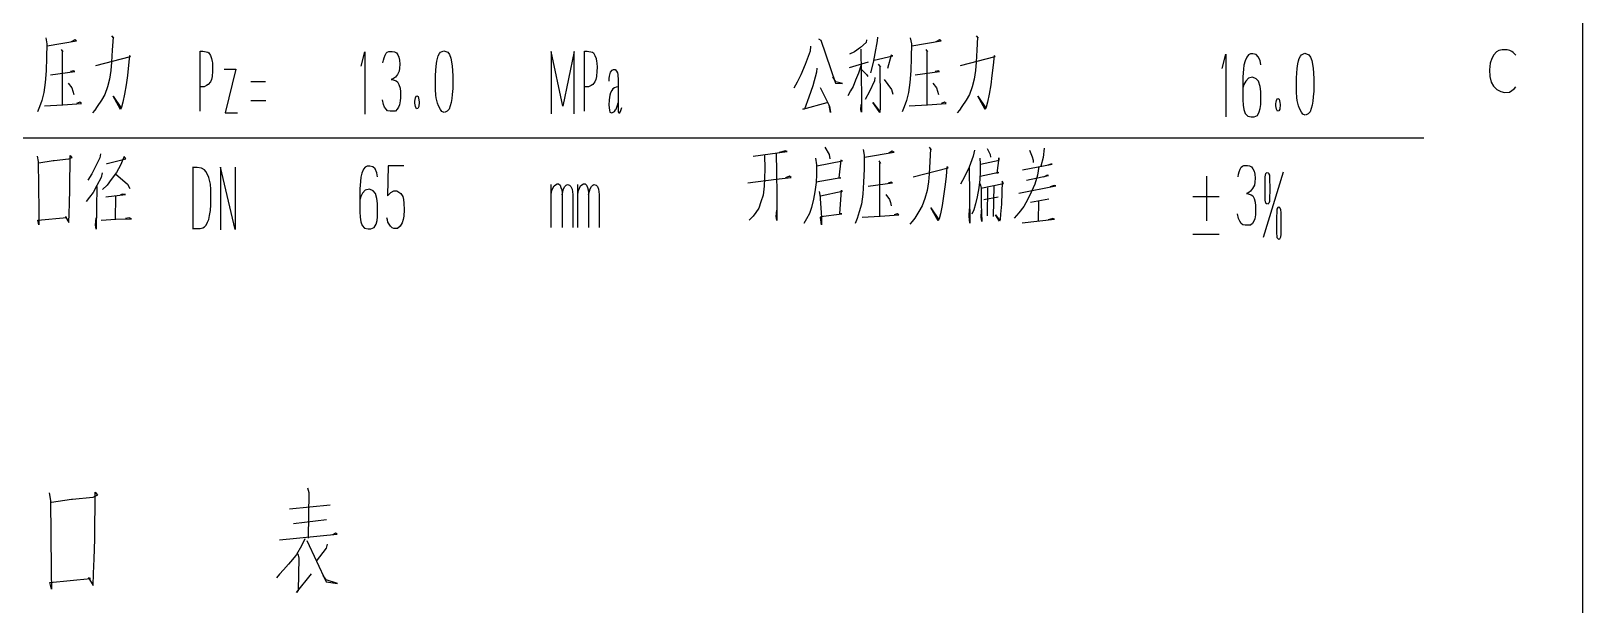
# Model space of a CAD drawing. Extents: x 0 to 8410, y 0 to 11890.
# Drawn here: x 7434 to 8410, y 7836 to 8196 of the extents above; entities that cross this region are included whole.
import ezdxf

# ---------------------------------------------------------------- set-up
doc = ezdxf.new("R2010")
doc.units = 0
doc.header["$MEASUREMENT"] = 0
doc.layers.add('6', color=7, linetype='Continuous')
doc.layers.add('8', color=7, linetype='Continuous')

# ---------------------------------------------------------------- blocks, each defined once
blk = doc.blocks.new('BLKENT714')
at = {"layer": '8', "color": 15, "linetype": 'Continuous'}
blk.add_line((8410, 0), (8410, 11890), dxfattribs=at)
at = {"layer": '8', "color": 2, "linetype": 'Continuous'}
for p, q in [((8352.73, 8178.99), (8351.63, 8176.06)), ((8354.01, 8181.38), (8352.73, 8178.99)), ((8355.65, 8183.2), (8354.01, 8181.38)), ((8357.03, 8184.17), (8355.65, 8183.2)), ((8359.13, 8184.59), (8357.03, 8184.17)), ((8360.69, 8184.59), (8359.13, 8184.59)), ((8362.43, 8184.45), (8360.69, 8184.59)), ((8363.98, 8184.17), (8362.43, 8184.45)), ((8365.17, 8183.47), (8363.98, 8184.17)), ((8366.18, 8182.78), (8365.17, 8183.47)), ((8367.82, 8181.23), (8366.18, 8182.78)), ((8351.63, 8176.06), (8351.17, 8172)), ((8351.17, 8172), (8351.44, 8167.79)), ((8351.44, 8167.79), (8352.27, 8164.3)), ((8352.27, 8164.3), (8353.64, 8161.77)), ((8353.64, 8161.77), (8355.84, 8159.53)), ((8355.84, 8159.53), (8358.31, 8158.28)), ((8363.71, 8157.99), (8365.35, 8158.98)), ((8365.35, 8158.98), (8367, 8160.23)), ((8367, 8160.23), (8367.82, 8161.35)), ((8358.31, 8158.28), (8360.69, 8157.71)), ((8360.69, 8157.71), (8363.71, 8157.99))]:
    blk.add_line(p, q, dxfattribs=at)
at = {"layer": '8', "color": 7, "linetype": 'Continuous', "const_width": 0.03}
blk.add_lwpolyline([(8310, 100), (8310, 11790)], dxfattribs=at)

msp = doc.modelspace()

# ---------------------------------------------------------------- linework, layer by layer
at = {"layer": '6'}
for p, q in [((7443.26, 8191.97), (7443.91, 8188.25)), ((7443.91, 8188.25), (7443.78, 8179.62)), ((7444.17, 8187.07), (7462.73, 8190.21)), ((7461.56, 8190.8), (7459.33, 8189.62)), ((7462.73, 8190.21), (7461.56, 8190.8)), ((7484.69, 8193.35), (7486, 8191.78)), ((7485.61, 8192.37), (7485.08, 8184.33)), ((7486, 8191.78), (7485.61, 8192.37)), ((7929.35, 8191.39), (7930.65, 8190.6)), ((7930.65, 8190.6), (7939.93, 8163.54)), ((7959.15, 8189.03), (7955.75, 8185.9)), ((7959.54, 8190.8), (7959.15, 8189.03)), ((7966.21, 8190.21), (7964.77, 8182.17)), ((7966.34, 8192.37), (7966.21, 8190.21)), ((7986.99, 8191.97), (7987.65, 8188.25)), ((7987.65, 8188.25), (7987.51, 8179.62)), ((7987.91, 8187.07), (8006.47, 8190.21)), ((8005.29, 8190.8), (8003.07, 8189.62)), ((8006.47, 8190.21), (8005.29, 8190.8)), ((8028.43, 8193.35), (8029.74, 8191.78)), ((8029.34, 8192.37), (8028.82, 8184.33)), ((8029.74, 8191.78), (8029.34, 8192.37)), ((7443.78, 8179.62), (7443.52, 8171.39)), ((7453.06, 8184.72), (7454.1, 8183.15)), ((7454.1, 8183.15), (7453.58, 8183.54)), ((7453.58, 8183.54), (7453.58, 8150.21)), ((7474.76, 8174.72), (7496.59, 8180.41)), ((7485.08, 8184.33), (7484.69, 8176.68)), ((7495.93, 8180.99), (7495.41, 8174.92)), ((7496.59, 8180.41), (7495.93, 8180.99)), ((7540.38, 8145.94), (7540.38, 8183.74)), ((7540.38, 8183.74), (7542.08, 8183.74)), ((7542.08, 8183.74), (7545.28, 8183.14)), ((7545.28, 8183.14), (7545.94, 8182.54)), ((7545.94, 8182.54), (7546.92, 8180.94)), ((7546.92, 8180.94), (7547.57, 8179.14)), ((7547.57, 8179.14), (7547.96, 8177.14)), ((7641.7, 8174.34), (7643.93, 8183.34)), ((7643.93, 8183.34), (7643.93, 8144.14)), ((7655.69, 8177.94), (7656.08, 8179.54)), ((7656.08, 8179.54), (7656.74, 8181.14)), ((7656.74, 8181.14), (7657.33, 8182.34)), ((7657.33, 8182.34), (7658.11, 8183.14)), ((7658.11, 8183.14), (7659.03, 8183.54)), ((7659.03, 8183.54), (7661.25, 8183.54)), ((7661.25, 8183.54), (7662.62, 8183.34)), ((7662.62, 8183.34), (7663.8, 8182.54)), ((7663.8, 8182.54), (7664.71, 8181.34)), ((7664.71, 8181.34), (7665.36, 8179.94)), ((7665.36, 8179.94), (7665.82, 8177.94)), ((7689.22, 8177.34), (7689.68, 8179.14)), ((7689.68, 8179.14), (7690.14, 8180.74)), ((7690.14, 8180.74), (7690.86, 8182.14)), ((7690.86, 8182.14), (7691.51, 8182.94)), ((7691.51, 8182.94), (7693.73, 8183.94)), ((7693.73, 8183.94), (7696.08, 8182.94)), ((7696.08, 8182.94), (7697.26, 8181.54)), ((7697.26, 8181.54), (7697.98, 8179.34)), ((7697.98, 8179.34), (7698.9, 8174.54)), ((7768.38, 8149.14), (7761.19, 8183.54)), ((7761.19, 8183.54), (7761.19, 8144.34)), ((7775.57, 8183.54), (7768.38, 8149.14)), ((7775.57, 8144.34), (7775.57, 8183.54)), ((7782.17, 8145.94), (7782.17, 8183.74)), ((7782.17, 8183.74), (7783.87, 8183.74)), ((7783.87, 8183.74), (7787.07, 8183.14)), ((7787.07, 8183.14), (7787.73, 8182.54)), ((7787.73, 8182.54), (7788.71, 8180.94)), ((7788.71, 8180.94), (7789.36, 8179.14)), ((7789.36, 8179.14), (7789.75, 8177.14)), ((7924.12, 8183.74), (7920.98, 8175.31)), ((7924.25, 8186.88), (7924.12, 8183.74)), ((7951.96, 8183.35), (7948.82, 8181.78)), ((7955.75, 8185.9), (7951.96, 8183.35)), ((7955.88, 8184.92), (7956.27, 8153.94)), ((7964.77, 8182.17), (7963.72, 8176.48)), ((7964.25, 8178.05), (7976.01, 8180.8)), ((7974.97, 8181.19), (7972.74, 8172.76)), ((7976.01, 8180.8), (7974.97, 8181.19)), ((7987.51, 8179.62), (7987.25, 8171.39)), ((7996.8, 8184.72), (7997.84, 8183.15)), ((7997.84, 8183.15), (7997.32, 8183.54)), ((7997.32, 8183.54), (7997.32, 8150.21)), ((8018.49, 8174.72), (8040.32, 8180.41)), ((8028.82, 8184.33), (8028.43, 8176.68)), ((8039.67, 8180.99), (8039.15, 8174.92)), ((8040.32, 8180.41), (8039.67, 8180.99)), ((8183.14, 8172.73), (8185.36, 8181.73)), ((8185.36, 8181.73), (8185.36, 8142.53)), ((8198.57, 8179.93), (8197.52, 8177.53)), ((8199.61, 8181.33), (8198.57, 8179.93)), ((8200.85, 8181.93), (8199.61, 8181.33)), ((8202.49, 8181.93), (8200.85, 8181.93)), ((8204.45, 8181.53), (8202.49, 8181.93)), ((8205.76, 8180.13), (8204.45, 8181.53)), ((8206.93, 8177.73), (8205.76, 8180.13)), ((8231.12, 8177.53), (8231.57, 8179.13)), ((8231.57, 8179.13), (8232.29, 8180.53)), ((8232.29, 8180.53), (8232.94, 8181.33)), ((8232.94, 8181.33), (8235.17, 8182.33)), ((8235.17, 8182.33), (8237.52, 8181.33)), ((8237.52, 8181.33), (8238.7, 8179.93)), ((8238.7, 8179.93), (8239.42, 8177.73)), ((7443.52, 8171.39), (7442.99, 8163.94)), ((7446.39, 8168.84), (7461.69, 8170.99)), ((7460.77, 8171.39), (7458.94, 8170.8)), ((7461.69, 8170.99), (7460.77, 8171.39)), ((7484.3, 8171.58), (7483.39, 8166.09)), ((7484.69, 8176.68), (7484.3, 8171.58)), ((7495.41, 8174.92), (7494.63, 8168.45)), ((7548.16, 8171.14), (7547.9, 8167.74)), ((7547.96, 8177.14), (7548.09, 8176.34)), ((7548.09, 8176.34), (7548.22, 8173.34)), ((7548.22, 8173.34), (7548.16, 8171.14)), ((7555.54, 8172.34), (7562.93, 8172.34)), ((7562.93, 8172.34), (7556.2, 8144.94)), ((7655.3, 8176.34), (7655.69, 8177.94)), ((7664.52, 8168.94), (7663.21, 8167.34)), ((7665.56, 8171.14), (7664.52, 8168.94)), ((7665.82, 8172.94), (7665.56, 8171.14)), ((7665.82, 8177.94), (7666.02, 8175.54)), ((7666.02, 8175.54), (7665.82, 8172.94)), ((7688.37, 8168.54), (7688.76, 8174.34)), ((7688.76, 8174.34), (7689.22, 8177.34)), ((7698.9, 8174.54), (7699.29, 8168.14)), ((7789.95, 8171.14), (7789.69, 8167.74)), ((7789.75, 8177.14), (7789.88, 8176.34)), ((7789.88, 8176.34), (7790.02, 8173.34)), ((7790.02, 8173.34), (7789.95, 8171.14)), ((7797.86, 8167.94), (7798.18, 8169.54)), ((7798.18, 8169.54), (7798.51, 8170.54)), ((7798.51, 8170.54), (7799.49, 8171.74)), ((7799.49, 8171.74), (7800.28, 8172.14)), ((7800.28, 8172.14), (7800.86, 8172.14)), ((7800.86, 8172.14), (7801.45, 8172.14)), ((7801.45, 8172.14), (7802.3, 8171.14)), ((7802.3, 8171.14), (7802.76, 8170.14)), ((7802.76, 8170.14), (7803.09, 8168.94)), ((7803.09, 8168.94), (7803.22, 8165.54)), ((7918.23, 8168.84), (7915.75, 8164.13)), ((7920.98, 8175.31), (7918.23, 8168.84)), ((7928.04, 8170.41), (7925.68, 8161.97)), ((7928.17, 8172.96), (7928.04, 8170.41)), ((7948.69, 8173.35), (7960.72, 8177.07)), ((7954.44, 8169.82), (7952.61, 8165.5)), ((7956.01, 8175.11), (7954.44, 8169.82)), ((7956.27, 8172.17), (7959.54, 8169.03)), ((7959.54, 8169.03), (7960.33, 8167.66)), ((7963.72, 8176.48), (7961.89, 8170.01)), ((7966.86, 8175.5), (7968.3, 8173.54)), ((7968.3, 8173.54), (7967.78, 8173.94)), ((7967.78, 8173.94), (7968.04, 8152.96)), ((7987.25, 8171.39), (7986.73, 8163.94)), ((7990.13, 8168.84), (8005.42, 8170.99)), ((8004.51, 8171.39), (8002.68, 8170.8)), ((8005.42, 8170.99), (8004.51, 8171.39)), ((8028.04, 8171.58), (8027.12, 8166.09)), ((8028.43, 8176.68), (8028.04, 8171.58)), ((8039.15, 8174.92), (8038.36, 8168.45)), ((8196.6, 8172.33), (8196.21, 8167.53)), ((8196.8, 8174.93), (8196.6, 8172.33)), ((8197.52, 8177.53), (8196.8, 8174.93)), ((8207.39, 8175.13), (8206.93, 8177.73)), ((8229.81, 8166.93), (8230.2, 8172.73)), ((8230.2, 8172.73), (8230.66, 8175.73)), ((8230.66, 8175.73), (8231.12, 8177.53)), ((8239.42, 8177.73), (8240.33, 8172.93)), ((8240.33, 8172.93), (8240.72, 8166.53)), ((7442.99, 8163.94), (7442.08, 8157.66)), ((7457.5, 8163.54), (7459.73, 8160.6)), ((7459.73, 8160.6), (7460.38, 8158.64)), ((7482.08, 8161.19), (7480.38, 8156.48)), ((7483.39, 8166.09), (7482.08, 8161.19)), ((7493.84, 8162.56), (7492.93, 8156.68)), ((7494.63, 8168.45), (7493.84, 8162.56)), ((7542.86, 8161.34), (7540.38, 8161.34)), ((7544.5, 8162.14), (7542.86, 8161.34)), ((7545.54, 8162.74), (7544.5, 8162.14)), ((7546.92, 8164.34), (7545.54, 8162.74)), ((7547.44, 8165.94), (7546.92, 8164.34)), ((7547.9, 8167.74), (7547.44, 8165.94)), ((7572.21, 8164.54), (7581.56, 8164.54)), ((7662.03, 8166.54), (7660.59, 8165.94)), ((7660.59, 8165.94), (7661.77, 8165.74)), ((7661.77, 8165.74), (7663.67, 8164.94)), ((7663.21, 8167.34), (7662.03, 8166.54)), ((7663.67, 8164.94), (7664.58, 8164.34)), ((7664.58, 8164.34), (7665.43, 8162.74)), ((7665.43, 8162.74), (7666.15, 8160.34)), ((7666.15, 8160.34), (7666.35, 8158.14)), ((7688.37, 8161.54), (7688.37, 8168.54)), ((7688.44, 8159.54), (7688.37, 8161.54)), ((7688.57, 8156.14), (7688.44, 8159.54)), ((7699.22, 8160.14), (7698.96, 8156.54)), ((7699.29, 8162.94), (7699.22, 8160.14)), ((7699.29, 8168.14), (7699.29, 8162.94)), ((7784.66, 8161.34), (7782.17, 8161.34)), ((7786.29, 8162.14), (7784.66, 8161.34)), ((7787.34, 8162.74), (7786.29, 8162.14)), ((7788.71, 8164.34), (7787.34, 8162.74)), ((7789.23, 8165.94), (7788.71, 8164.34)), ((7789.69, 8167.74), (7789.23, 8165.94)), ((7797.6, 8164.74), (7797.66, 8166.54)), ((7797.66, 8166.54), (7797.86, 8167.94)), ((7799.23, 8158.94), (7798.51, 8157.54)), ((7799.95, 8159.94), (7799.23, 8158.94)), ((7801, 8160.54), (7799.95, 8159.94)), ((7801.98, 8161.14), (7801, 8160.54)), ((7803.22, 8161.34), (7801.98, 8161.14)), ((7803.22, 8165.54), (7803.22, 8146.74)), ((7915.75, 8164.13), (7913.66, 8160.41)), ((7925.68, 8161.97), (7923.2, 8154.72)), ((7930.39, 8160.8), (7936.27, 8149.23)), ((7940.06, 8164.33), (7938.36, 8167.47)), ((7939.93, 8163.54), (7940.46, 8163.54)), ((7944.25, 8163.35), (7940.06, 8164.33)), ((7940.46, 8163.54), (7944.25, 8163.35)), ((7951.04, 8161.39), (7949.48, 8158.84)), ((7952.61, 8165.5), (7951.04, 8161.39)), ((7964.38, 8165.11), (7961.37, 8158.25)), ((7964.64, 8167.07), (7964.38, 8165.11)), ((7970.65, 8165.9), (7975.23, 8159.62)), ((7975.23, 8159.62), (7976.01, 8156.68)), ((7986.73, 8163.94), (7985.82, 8157.66)), ((8001.24, 8163.54), (8003.46, 8160.6)), ((8003.46, 8160.6), (8004.12, 8158.64)), ((8025.81, 8161.19), (8024.12, 8156.48)), ((8027.12, 8166.09), (8025.81, 8161.19)), ((8037.58, 8162.56), (8036.66, 8156.68)), ((8038.36, 8168.45), (8037.58, 8162.56)), ((8196.21, 8167.53), (8196.21, 8153.13)), ((8196.8, 8162.73), (8196.34, 8161.13)), ((8197.91, 8164.93), (8196.8, 8162.73)), ((8199.61, 8166.73), (8197.91, 8164.93)), ((8202.23, 8167.33), (8199.61, 8166.73)), ((8204.58, 8166.33), (8202.23, 8167.33)), ((8206.02, 8164.73), (8204.58, 8166.33)), ((8207, 8161.53), (8206.02, 8164.73)), ((8207.39, 8158.33), (8207, 8161.53)), ((8229.81, 8159.93), (8229.81, 8166.93)), ((8229.87, 8157.93), (8229.81, 8159.93)), ((8240.72, 8161.33), (8240.66, 8158.53)), ((8240.72, 8166.53), (8240.72, 8161.33)), ((7440.77, 8152.76), (7439.46, 8148.64)), ((7442.08, 8157.66), (7440.77, 8152.76)), ((7442.6, 8149.43), (7453.97, 8150.01)), ((7453.97, 8150.01), (7465.74, 8150.8)), ((7460.38, 8158.64), (7460.9, 8156.48)), ((7464.69, 8151.58), (7462.73, 8150.8)), ((7465.74, 8150.8), (7464.69, 8151.58)), ((7478.29, 8152.96), (7475.67, 8148.84)), ((7480.38, 8156.48), (7478.29, 8152.96)), ((7490.31, 8147.07), (7485.74, 8155.31)), ((7485.74, 8155.31), (7490.57, 8148.25)), ((7491.88, 8151.58), (7490.97, 8148.45)), ((7492.93, 8156.68), (7491.88, 8151.58)), ((7581.62, 8152.54), (7572.34, 8152.54)), ((7655.69, 8150.14), (7655.04, 8153.14)), ((7656.35, 8148.54), (7655.69, 8150.14)), ((7665.82, 8149.94), (7665.23, 8148.54)), ((7666.28, 8152.54), (7665.82, 8149.94)), ((7666.35, 8154.34), (7666.28, 8152.54)), ((7666.35, 8158.14), (7666.35, 8154.34)), ((7675.5, 8152.34), (7675.63, 8153.34)), ((7675.5, 8150.94), (7675.5, 8152.34)), ((7675.82, 8148.94), (7675.5, 8150.94)), ((7675.63, 8153.34), (7675.82, 8154.34)), ((7675.82, 8154.34), (7676.35, 8155.34)), ((7676.35, 8155.34), (7676.67, 8155.54)), ((7676.8, 8155.54), (7677.52, 8155.14)), ((7677.52, 8155.14), (7677.98, 8153.14)), ((7678.11, 8151.74), (7677.91, 8148.94)), ((7677.98, 8153.14), (7678.11, 8151.74)), ((7688.9, 8154.34), (7688.57, 8156.14)), ((7689.68, 8150.94), (7688.9, 8154.34)), ((7690.2, 8149.34), (7689.68, 8150.94)), ((7691.51, 8146.94), (7690.2, 8149.34)), ((7697.72, 8149.34), (7696.93, 8147.14)), ((7698.24, 8151.34), (7697.72, 8149.34)), ((7698.63, 8153.94), (7698.24, 8151.34)), ((7698.96, 8156.54), (7698.63, 8153.94)), ((7797.6, 8153.14), (7797.47, 8149.74)), ((7797.47, 8149.74), (7797.73, 8146.54)), ((7797.99, 8156.14), (7797.6, 8153.14)), ((7798.51, 8157.54), (7797.99, 8156.14)), ((7802.43, 8148.54), (7802.76, 8149.74)), ((7802.76, 8149.74), (7803.22, 8151.14)), ((7919.41, 8147.27), (7934.7, 8151.39)), ((7923.2, 8154.72), (7920.46, 8147.27)), ((7936.8, 8145.11), (7935.88, 8149.82)), ((7936.27, 8149.23), (7936.8, 8145.11)), ((7949.48, 8158.84), (7947.65, 8155.7)), ((7955.88, 8146.88), (7956.14, 8150.21)), ((7956.27, 8153.94), (7956.4, 8145.31)), ((7961.37, 8158.25), (7958.63, 8153.35)), ((7967.78, 8145.11), (7963.46, 8151.39)), ((7963.46, 8151.39), (7967.65, 8146.09)), ((7968.04, 8152.96), (7968.04, 8148.05)), ((7984.51, 8152.76), (7983.2, 8148.64)), ((7985.82, 8157.66), (7984.51, 8152.76)), ((7986.34, 8149.43), (7997.71, 8150.01)), ((7997.71, 8150.01), (8009.48, 8150.8)), ((8004.12, 8158.64), (8004.64, 8156.48)), ((8008.43, 8151.58), (8006.47, 8150.8)), ((8009.48, 8150.8), (8008.43, 8151.58)), ((8022.02, 8152.96), (8019.41, 8148.84)), ((8024.12, 8156.48), (8022.02, 8152.96)), ((8034.05, 8147.07), (8029.48, 8155.31)), ((8029.48, 8155.31), (8034.31, 8148.25)), ((8035.62, 8151.58), (8034.7, 8148.45)), ((8036.66, 8156.68), (8035.62, 8151.58)), ((8196.21, 8153.13), (8196.34, 8149.73)), ((8196.34, 8149.73), (8196.74, 8146.93)), ((8207.06, 8147.73), (8207.39, 8150.13)), ((8207.39, 8152.93), (8207.39, 8158.33)), ((8207.39, 8150.13), (8207.39, 8152.93)), ((8216.93, 8150.73), (8217.06, 8151.73)), ((8216.93, 8149.33), (8216.93, 8150.73)), ((8217.26, 8147.33), (8216.93, 8149.33)), ((8217.06, 8151.73), (8217.26, 8152.73)), ((8217.26, 8152.73), (8217.78, 8153.73)), ((8217.78, 8153.73), (8218.11, 8153.93)), ((8218.24, 8153.93), (8218.96, 8153.53)), ((8218.96, 8153.53), (8219.42, 8151.53)), ((8219.55, 8150.13), (8219.35, 8147.33)), ((8219.42, 8151.53), (8219.55, 8150.13)), ((8230, 8154.53), (8229.87, 8157.93)), ((8230.33, 8152.73), (8230, 8154.53)), ((8231.12, 8149.33), (8230.33, 8152.73)), ((8231.64, 8147.73), (8231.12, 8149.33)), ((8239.68, 8149.73), (8239.15, 8147.73)), ((8240.07, 8152.33), (8239.68, 8149.73)), ((8240.4, 8154.93), (8240.07, 8152.33)), ((8240.66, 8158.53), (8240.4, 8154.93)), ((7439.46, 8148.64), (7438.16, 8145.5)), ((7474.1, 8146.68), (7472.67, 8144.92)), ((7475.67, 8148.84), (7474.1, 8146.68)), ((7490.97, 8148.45), (7490.31, 8147.07)), ((7556.2, 8144.94), (7563.91, 8144.94)), ((7657.33, 8147.14), (7656.35, 8148.54)), ((7658.31, 8146.14), (7657.33, 8147.14)), ((7659.81, 8145.94), (7658.31, 8146.14)), ((7663.21, 8145.94), (7659.81, 8145.94)), ((7664.32, 8147.14), (7663.21, 8145.94)), ((7665.23, 8148.54), (7664.32, 8147.14)), ((7676.41, 8147.54), (7675.82, 8148.94)), ((7677.33, 8147.74), (7676.41, 8147.54)), ((7677.91, 8148.94), (7677.33, 8147.74)), ((7692.49, 8145.74), (7691.51, 8146.94)), ((7693.8, 8145.14), (7692.49, 8145.74)), ((7695.82, 8145.94), (7694.06, 8145.14)), ((7696.93, 8147.14), (7695.82, 8145.94)), ((7797.73, 8146.54), (7798.12, 8145.34)), ((7798.12, 8145.34), (7799.36, 8144.94)), ((7799.36, 8144.94), (7800.15, 8145.34)), ((7800.15, 8145.34), (7800.93, 8145.74)), ((7800.93, 8145.74), (7801.52, 8146.74)), ((7801.52, 8146.74), (7801.98, 8147.34)), ((7801.98, 8147.34), (7802.43, 8148.54)), ((7803.22, 8146.74), (7803.35, 8145.54)), ((7803.35, 8145.54), (7803.61, 8144.94)), ((7803.61, 8144.94), (7804.26, 8144.94)), ((7804.26, 8144.94), (7804.59, 8145.34)), ((7804.59, 8145.34), (7804.98, 8146.34)), ((7804.98, 8146.34), (7805.57, 8148.34)), ((7920.46, 8147.27), (7919.41, 8147.27)), ((7956.4, 8145.31), (7955.88, 8146.88)), ((7968.04, 8148.05), (7967.78, 8145.11)), ((7983.2, 8148.64), (7981.89, 8145.5)), ((8017.84, 8146.68), (8016.4, 8144.92)), ((8019.41, 8148.84), (8017.84, 8146.68)), ((8034.7, 8148.45), (8034.05, 8147.07)), ((8196.74, 8146.93), (8197.58, 8144.53)), ((8197.58, 8144.53), (8199.15, 8142.93)), ((8199.15, 8142.93), (8201.38, 8142.53)), ((8201.38, 8142.53), (8203.14, 8142.53)), ((8203.14, 8142.53), (8205.23, 8143.33)), ((8205.23, 8143.33), (8206.47, 8145.53)), ((8206.47, 8145.53), (8207.06, 8147.73)), ((8217.85, 8145.93), (8217.26, 8147.33)), ((8218.76, 8146.13), (8217.85, 8145.93)), ((8219.35, 8147.33), (8218.76, 8146.13)), ((8232.94, 8145.33), (8231.64, 8147.73)), ((8233.93, 8144.13), (8232.94, 8145.33)), ((8235.23, 8143.53), (8233.93, 8144.13)), ((8237.26, 8144.33), (8235.49, 8143.53)), ((8238.37, 8145.53), (8237.26, 8144.33)), ((8239.15, 8147.73), (8238.37, 8145.53)), ((6739.18, 8129.25), (8310, 8129.25)), ((7888.22, 8117.66), (7909.53, 8120.6)), ((7908.49, 8120.99), (7904.56, 8120.01)), ((7909.53, 8120.6), (7908.49, 8120.99)), ((7933.32, 8123.35), (7936.07, 8118.84)), ((7957.37, 8121.97), (7958.03, 8118.25)), ((7958.29, 8117.07), (7976.85, 8120.21)), ((7975.67, 8120.8), (7973.45, 8119.62)), ((7976.85, 8120.21), (7975.67, 8120.8)), ((7998.81, 8123.35), (8000.12, 8121.78)), ((7999.73, 8122.37), (7999.2, 8114.33)), ((8000.12, 8121.78), (7999.73, 8122.37)), ((8027.44, 8121.58), (8026.52, 8117.66)), ((8035.41, 8122.56), (8037.24, 8118.84)), ((8061.95, 8121.58), (8063.65, 8117.27)), ((8071.23, 8122.76), (8070.58, 8116.88)), ((7437.94, 8117.7), (7438.6, 8114.36)), ((7438.6, 8114.36), (7438.86, 8083.38)), ((7448.01, 8114.76), (7438.99, 8113.38)), ((7448.53, 8114.76), (7448.01, 8114.76)), ((7457.55, 8115.74), (7448.53, 8114.76)), ((7459.64, 8116.72), (7457.55, 8115.74)), ((7458.47, 8096.91), (7458.73, 8118.09)), ((7458.73, 8118.09), (7459.64, 8116.72)), ((7474.28, 8110.44), (7472.19, 8106.52)), ((7477.42, 8116.72), (7474.28, 8110.44)), ((7477.81, 8119.27), (7477.42, 8116.72)), ((7481.47, 8113.19), (7481.87, 8113.19)), ((7481.87, 8113.19), (7493.63, 8116.13)), ((7490.36, 8112.01), (7487.88, 8107.5)), ((7492.71, 8117.5), (7490.36, 8112.01)), ((7493.63, 8116.13), (7492.71, 8117.5)), ((7538.53, 8110.63), (7535.66, 8110.63)), ((7535.79, 8110.63), (7535.79, 8072.23)), ((7541.21, 8110.23), (7538.53, 8110.63)), ((7543.04, 8109.23), (7541.21, 8110.23)), ((7562.39, 8071.63), (7553.11, 8110.83)), ((7553.11, 8110.83), (7553.11, 8071.43)), ((7562.39, 8110.83), (7562.39, 8071.63)), ((7644.22, 8110.91), (7643.18, 8109.51)), ((7645.47, 8111.51), (7644.22, 8110.91)), ((7647.1, 8111.51), (7645.47, 8111.51)), ((7649.06, 8111.11), (7647.1, 8111.51)), ((7650.37, 8109.71), (7649.06, 8111.11)), ((7658.67, 8111.71), (7658.15, 8092.71)), ((7668.6, 8111.71), (7658.67, 8111.71)), ((7895.28, 8118.25), (7895.41, 8109.82)), ((7902.6, 8119.23), (7902.86, 8108.05)), ((7927.44, 8116.48), (7928.09, 8112.37)), ((7928.09, 8112.37), (7927.96, 8106.29)), ((7928.22, 8111.58), (7944.3, 8114.72)), ((7936.07, 8118.84), (7936.46, 8116.09)), ((7943.39, 8115.31), (7942.08, 8104.13)), ((7944.3, 8114.72), (7943.39, 8115.31)), ((7958.03, 8118.25), (7957.9, 8109.62)), ((7967.18, 8114.72), (7968.22, 8113.15)), ((7968.22, 8113.15), (7967.7, 8113.54)), ((7967.7, 8113.54), (7967.7, 8080.21)), ((7988.88, 8104.72), (8010.71, 8110.41)), ((7999.2, 8114.33), (7998.81, 8106.68)), ((8010.05, 8110.99), (8009.53, 8104.92)), ((8010.71, 8110.41), (8010.05, 8110.99)), ((8024.04, 8110.8), (8021.16, 8104.72)), ((8026.52, 8117.66), (8024.04, 8110.8)), ((8024.04, 8110.6), (8024.43, 8075.7)), ((8030.71, 8116.48), (8030.97, 8112.96)), ((8030.97, 8112.96), (8030.97, 8108.05)), ((8031.1, 8112.76), (8042.86, 8115.31)), ((8037.24, 8118.84), (8037.5, 8117.07)), ((8042.6, 8116.68), (8041.43, 8107.07)), ((8042.86, 8115.31), (8042.6, 8116.68)), ((8057.63, 8109.23), (8076.2, 8112.76)), ((8063.65, 8117.27), (8064.3, 8115.11)), ((8064.3, 8115.11), (8064.3, 8113.74)), ((8067.83, 8111.19), (8067.05, 8105.7)), ((8070.58, 8116.88), (8069.14, 8111.39)), ((8075.28, 8112.76), (8073.45, 8111.97)), ((8076.2, 8112.76), (8075.28, 8112.76)), ((8194.52, 8109.53), (8195.1, 8110.73)), ((8195.1, 8110.73), (8195.89, 8111.53)), ((8195.89, 8111.53), (8196.8, 8111.93)), ((8196.8, 8111.93), (8199.03, 8111.93)), ((8199.03, 8111.93), (8200.4, 8111.73)), ((8200.4, 8111.73), (8201.57, 8110.93)), ((8201.57, 8110.93), (8202.49, 8109.73)), ((7472.19, 8106.52), (7469.71, 8102.6)), ((7478.2, 8104.36), (7475.46, 8099.27)), ((7478.73, 8107.31), (7478.2, 8104.36)), ((7484.48, 8102.99), (7481.87, 8099.46)), ((7487.88, 8107.5), (7484.48, 8102.99)), ((7487.22, 8106.72), (7494.81, 8100.05)), ((7543.96, 8108.03), (7543.04, 8109.23)), ((7545.13, 8106.23), (7543.96, 8108.03)), ((7545.92, 8104.23), (7545.13, 8106.23)), ((7546.83, 8100.23), (7545.92, 8104.23)), ((7641.22, 8101.91), (7640.83, 8097.11)), ((7641.41, 8104.51), (7641.22, 8101.91)), ((7642.13, 8107.11), (7641.41, 8104.51)), ((7643.18, 8109.51), (7642.13, 8107.11)), ((7651.54, 8107.31), (7650.37, 8109.71)), ((7652, 8104.71), (7651.54, 8107.31)), ((7763.81, 8099.71), (7764.85, 8100.31)), ((7764.85, 8100.31), (7765.83, 8100.31)), ((7765.83, 8100.31), (7766.75, 8099.51)), ((7780.47, 8099.71), (7781.52, 8100.31)), ((7781.52, 8100.31), (7782.5, 8100.31)), ((7782.5, 8100.31), (7783.41, 8099.51)), ((7884.82, 8100.99), (7902.6, 8103.35)), ((7895.28, 8103.94), (7895.02, 8098.84)), ((7895.41, 8109.82), (7895.28, 8103.94)), ((7902.6, 8103.35), (7912.01, 8104.33)), ((7902.86, 8108.05), (7902.99, 8092.96)), ((7911.1, 8105.11), (7908.49, 8104.13)), ((7912.01, 8104.33), (7911.1, 8105.11)), ((7927.7, 8101.19), (7927.05, 8095.31)), ((7927.96, 8106.29), (7927.7, 8101.19)), ((7943.26, 8104.13), (7927.83, 8101.39)), ((7942.08, 8104.13), (7943.26, 8104.13)), ((7957.63, 8101.39), (7957.11, 8093.94)), ((7957.9, 8109.62), (7957.63, 8101.39)), ((7960.51, 8098.84), (7975.81, 8100.99)), ((7974.89, 8101.39), (7973.06, 8100.8)), ((7975.81, 8100.99), (7974.89, 8101.39)), ((7998.42, 8101.58), (7997.5, 8096.09)), ((7998.81, 8106.68), (7998.42, 8101.58)), ((8009.53, 8104.92), (8008.75, 8098.45)), ((8021.16, 8104.72), (8018.55, 8100.21)), ((8030.71, 8102.96), (8030.05, 8097.86)), ((8030.97, 8108.05), (8030.71, 8102.96)), ((8042.6, 8107.47), (8030.84, 8104.92)), ((8030.84, 8100.41), (8031.49, 8097.66)), ((8031.36, 8097.66), (8045.61, 8100.6)), ((8041.43, 8107.07), (8042.6, 8107.47)), ((8044.82, 8101.97), (8044.3, 8087.66)), ((8045.61, 8100.6), (8044.82, 8101.97)), ((8059.99, 8102.56), (8073.97, 8105.5)), ((8067.05, 8105.7), (8065.22, 8100.21)), ((8073.06, 8105.7), (8070.84, 8104.52)), ((8073.97, 8105.5), (8073.06, 8105.7)), ((8173.21, 8105.13), (8173.21, 8077.13)), ((8193.08, 8104.73), (8193.47, 8106.33)), ((8193.47, 8106.33), (8193.86, 8107.93)), ((8193.86, 8107.93), (8194.52, 8109.53)), ((8202.49, 8109.73), (8203.14, 8108.33)), ((8203.14, 8108.33), (8203.6, 8106.33)), ((8203.6, 8101.33), (8203.34, 8099.53)), ((8203.6, 8106.33), (8203.8, 8103.93)), ((8203.8, 8103.93), (8203.6, 8101.33)), ((8221.44, 8107.73), (8208.96, 8066.53)), ((8210.07, 8100.33), (8210.2, 8104.73)), ((8210.07, 8093.73), (8210.07, 8100.33)), ((8210.2, 8104.73), (8210.53, 8106.73)), ((8210.53, 8106.73), (8210.92, 8107.33)), ((8210.92, 8107.33), (8211.51, 8107.53)), ((8211.51, 8107.53), (8211.97, 8107.33)), ((8211.97, 8107.33), (8212.36, 8106.93)), ((8212.36, 8106.93), (8212.56, 8106.33)), ((8212.56, 8106.33), (8212.82, 8105.73)), ((8212.82, 8105.73), (8212.95, 8104.13)), ((8212.95, 8104.13), (8213.01, 8096.93)), ((7458.2, 8088.09), (7458.47, 8096.91)), ((7470.75, 8092.01), (7468.79, 8089.27)), ((7473.11, 8094.95), (7470.75, 8092.01)), ((7475.46, 8099.27), (7473.11, 8094.95)), ((7475.46, 8098.68), (7475.07, 8071.82)), ((7481.87, 8099.46), (7478.99, 8096.72)), ((7481.08, 8092.21), (7493.37, 8093.58)), ((7487.22, 8092.4), (7486.96, 8078.09)), ((7491.54, 8093.78), (7490.36, 8093.38)), ((7493.37, 8093.58), (7491.54, 8093.78)), ((7494.81, 8100.05), (7496.11, 8097.31)), ((7547.09, 8096.83), (7546.83, 8100.23)), ((7547.22, 8092.63), (7547.09, 8096.83)), ((7547.16, 8087.23), (7547.22, 8092.63)), ((7640.83, 8097.11), (7640.83, 8082.71)), ((7641.41, 8092.31), (7640.96, 8090.71)), ((7642.52, 8094.51), (7641.41, 8092.31)), ((7644.22, 8096.31), (7642.52, 8094.51)), ((7646.84, 8096.91), (7644.22, 8096.31)), ((7649.19, 8095.91), (7646.84, 8096.91)), ((7650.63, 8094.31), (7649.19, 8095.91)), ((7651.61, 8091.11), (7650.63, 8094.31)), ((7652, 8087.91), (7651.61, 8091.11)), ((7658.15, 8092.71), (7660.3, 8094.91)), ((7660.3, 8094.91), (7662.26, 8095.91)), ((7662.26, 8095.91), (7664.16, 8095.91)), ((7664.16, 8095.91), (7666.64, 8094.31)), ((7666.64, 8094.31), (7667.82, 8092.31)), ((7667.82, 8092.31), (7668.28, 8090.51)), ((7761.19, 8072.91), (7761.19, 8099.91)), ((7761.19, 8093.91), (7761.65, 8096.11)), ((7761.65, 8096.11), (7762.24, 8097.71)), ((7762.24, 8097.71), (7762.96, 8099.11)), ((7762.96, 8099.11), (7763.81, 8099.71)), ((7766.75, 8099.51), (7767.27, 8098.11)), ((7767.27, 8098.11), (7767.79, 8096.51)), ((7767.79, 8096.51), (7767.99, 8094.51)), ((7767.99, 8094.51), (7767.99, 8072.91)), ((7768.05, 8093.51), (7768.97, 8097.11)), ((7768.97, 8097.11), (7769.75, 8098.71)), ((7769.75, 8098.71), (7770.6, 8099.51)), ((7770.6, 8099.51), (7771.39, 8099.91)), ((7771.39, 8099.91), (7772.76, 8099.51)), ((7772.76, 8099.51), (7773.61, 8098.71)), ((7773.61, 8098.71), (7774.33, 8096.91)), ((7774.33, 8096.91), (7774.72, 8093.71)), ((7774.72, 8093.71), (7774.72, 8072.91)), ((7777.86, 8072.91), (7777.86, 8099.91)), ((7777.86, 8093.91), (7778.32, 8096.11)), ((7778.32, 8096.11), (7778.9, 8097.71)), ((7778.9, 8097.71), (7779.62, 8099.11)), ((7779.62, 8099.11), (7780.47, 8099.71)), ((7783.41, 8099.51), (7783.94, 8098.11)), ((7783.94, 8098.11), (7784.46, 8096.51)), ((7784.46, 8096.51), (7784.66, 8094.51)), ((7784.66, 8094.51), (7784.66, 8072.91)), ((7784.72, 8093.51), (7785.64, 8097.11)), ((7785.64, 8097.11), (7786.42, 8098.71)), ((7786.42, 8098.71), (7787.27, 8099.51)), ((7787.27, 8099.51), (7788.05, 8099.91)), ((7788.05, 8099.91), (7789.43, 8099.51)), ((7789.43, 8099.51), (7790.28, 8098.71)), ((7790.28, 8098.71), (7791, 8096.91)), ((7791, 8096.91), (7791.39, 8093.71)), ((7791.39, 8093.71), (7791.39, 8072.91)), ((7894.37, 8093.15), (7893.06, 8089.03)), ((7895.02, 8098.84), (7894.37, 8093.15)), ((7902.99, 8092.96), (7902.99, 8080.6)), ((7926.13, 8090.8), (7924.82, 8085.5)), ((7927.05, 8095.31), (7926.13, 8090.8)), ((7929.66, 8095.5), (7930.31, 8091.97)), ((7930.31, 8091.97), (7930.31, 8090.99)), ((7930.31, 8090.99), (7931.1, 8079.43)), ((7944.17, 8095.5), (7930.45, 8092.56)), ((7942.6, 8081.58), (7943.65, 8096.29)), ((7943.65, 8096.29), (7944.17, 8095.5)), ((7957.11, 8093.94), (7956.2, 8087.66)), ((7971.62, 8093.54), (7973.84, 8090.6)), ((7973.84, 8090.6), (7974.5, 8088.64)), ((7996.2, 8091.19), (7994.5, 8086.48)), ((7997.5, 8096.09), (7996.2, 8091.19)), ((8007.96, 8092.56), (8007.05, 8086.68)), ((8008.75, 8098.45), (8007.96, 8092.56)), ((8029.14, 8092.17), (8028.09, 8087.86)), ((8030.05, 8097.86), (8029.14, 8092.17)), ((8031.49, 8097.66), (8031.62, 8087.47)), ((8042.21, 8091.97), (8033.32, 8090.21)), ((8035.54, 8097.86), (8035.41, 8080.21)), ((8039.6, 8098.84), (8039.2, 8079.82)), ((8055.28, 8094.52), (8078.55, 8099.03)), ((8060.9, 8090.8), (8058.29, 8086.09)), ((8063.26, 8095.5), (8060.9, 8090.8)), ((8062.6, 8088.84), (8074.11, 8090.99)), ((8065.22, 8100.21), (8063.26, 8095.5)), ((8077.37, 8099.23), (8074.89, 8098.45)), ((8078.55, 8099.03), (8077.37, 8099.23)), ((8181.31, 8092.13), (8164.58, 8092.13)), ((8199.81, 8094.93), (8198.37, 8094.33)), ((8198.37, 8094.33), (8199.55, 8094.13)), ((8199.55, 8094.13), (8201.44, 8093.33)), ((8200.99, 8095.73), (8199.81, 8094.93)), ((8202.29, 8097.33), (8200.99, 8095.73)), ((8201.44, 8093.33), (8202.36, 8092.73)), ((8203.34, 8099.53), (8202.29, 8097.33)), ((8202.36, 8092.73), (8203.21, 8091.13)), ((8203.21, 8091.13), (8203.93, 8088.73)), ((8210.2, 8090.13), (8210.07, 8093.73)), ((8212.95, 8090.73), (8212.88, 8089.33)), ((8213.01, 8096.93), (8212.95, 8090.73)), ((7438.86, 8083.38), (7438.86, 8082.21)), ((7438.86, 8082.21), (7438.99, 8074.56)), ((7457.81, 8076.13), (7457.94, 8081.62)), ((7457.94, 8081.62), (7458.2, 8088.09)), ((7546.38, 8080.43), (7546.9, 8083.63)), ((7546.9, 8083.63), (7547.16, 8087.23)), ((7640.83, 8082.71), (7640.96, 8079.31)), ((7652, 8082.51), (7652, 8087.91)), ((7652, 8079.71), (7652, 8082.51)), ((7668.28, 8090.51), (7668.54, 8088.11)), ((7668.67, 8084.11), (7668.47, 8080.11)), ((7668.54, 8088.11), (7668.67, 8084.11)), ((7889.92, 8082.37), (7888.22, 8080.01)), ((7891.75, 8085.11), (7889.92, 8082.37)), ((7893.06, 8089.03), (7891.75, 8085.11)), ((7902.6, 8079.82), (7902.99, 8083.74)), ((7923.52, 8081.78), (7921.82, 8078.45)), ((7924.82, 8085.5), (7923.52, 8081.78)), ((7930.71, 8079.82), (7944.04, 8081.58)), ((7944.04, 8081.58), (7942.6, 8081.58)), ((7954.89, 8082.76), (7953.58, 8078.64)), ((7956.2, 8087.66), (7954.89, 8082.76)), ((7968.09, 8080.01), (7979.86, 8080.8)), ((7974.5, 8088.64), (7975.02, 8086.48)), ((7978.81, 8081.58), (7976.85, 8080.8)), ((7979.86, 8080.8), (7978.81, 8081.58)), ((7992.41, 8082.96), (7989.79, 8078.84)), ((7994.5, 8086.48), (7992.41, 8082.96)), ((8004.43, 8077.07), (7999.86, 8085.31)), ((7999.86, 8085.31), (8004.69, 8078.25)), ((8006, 8081.58), (8005.09, 8078.45)), ((8007.05, 8086.68), (8006, 8081.58)), ((8023.91, 8079.82), (8024.17, 8084.72)), ((8026.92, 8083.94), (8025.74, 8081.19)), ((8028.09, 8087.86), (8026.92, 8083.94)), ((8031.62, 8087.47), (8031.88, 8076.68)), ((8031.62, 8079.23), (8031.75, 8083.74)), ((8043.13, 8076.88), (8040.64, 8080.8)), ((8040.64, 8080.8), (8043.13, 8077.47)), ((8043.78, 8081.19), (8043.52, 8077.86)), ((8044.3, 8087.66), (8043.78, 8081.19)), ((8055.28, 8082.17), (8052.27, 8078.84)), ((8058.29, 8086.09), (8055.28, 8082.17)), ((8067.7, 8089.43), (8067.44, 8076.88)), ((8193.47, 8078.53), (8192.82, 8081.53)), ((8204.06, 8080.93), (8203.6, 8078.33)), ((8203.93, 8088.73), (8204.12, 8086.53)), ((8204.12, 8082.73), (8204.06, 8080.93)), ((8204.12, 8086.53), (8204.12, 8082.73)), ((8210.66, 8088.13), (8210.2, 8090.13)), ((8211.51, 8087.53), (8210.66, 8088.13)), ((8212.56, 8088.13), (8211.77, 8087.53)), ((8212.88, 8089.33), (8212.56, 8088.13)), ((8217.39, 8082.53), (8217.26, 8079.53)), ((8217.59, 8084.33), (8217.39, 8082.53)), ((8218.11, 8085.53), (8217.59, 8084.33)), ((8218.7, 8085.73), (8218.11, 8085.53)), ((8219.61, 8085.13), (8218.83, 8085.93)), ((8220.01, 8083.93), (8219.61, 8085.13)), ((8220.2, 8082.33), (8220.01, 8083.93)), ((8220.2, 8070.33), (8220.2, 8082.33)), ((7438.34, 8077.5), (7456.51, 8079.27)), ((7438.99, 8074.56), (7438.34, 8077.5)), ((7456.51, 8079.27), (7455.72, 8079.66)), ((7455.72, 8079.66), (7457.81, 8076.13)), ((7474.68, 8074.36), (7475.07, 8079.07)), ((7475.07, 8071.82), (7474.68, 8074.36)), ((7478.2, 8077.5), (7487.36, 8078.09)), ((7487.36, 8078.09), (7497.16, 8078.29)), ((7495.85, 8079.07), (7493.37, 8078.48)), ((7497.16, 8078.29), (7495.85, 8079.07)), ((7535.53, 8072.23), (7540.43, 8072.23)), ((7540.43, 8072.23), (7542, 8072.63)), ((7542, 8072.63), (7543.11, 8073.23)), ((7543.11, 8073.23), (7544.09, 8074.43)), ((7544.09, 8074.43), (7545, 8076.23)), ((7545, 8076.23), (7545.79, 8078.03)), ((7545.79, 8078.03), (7546.38, 8080.43)), ((7640.96, 8079.31), (7641.35, 8076.51)), ((7641.35, 8076.51), (7642.2, 8074.11)), ((7642.2, 8074.11), (7643.77, 8072.51)), ((7643.77, 8072.51), (7645.99, 8072.11)), ((7645.99, 8072.11), (7647.75, 8072.11)), ((7647.75, 8072.11), (7649.84, 8072.91)), ((7649.84, 8072.91), (7651.09, 8075.11)), ((7651.09, 8075.11), (7651.67, 8077.31)), ((7651.67, 8077.31), (7652, 8079.71)), ((7658.15, 8077.71), (7657.75, 8078.91)), ((7658.47, 8076.31), (7658.15, 8077.71)), ((7660.04, 8073.71), (7658.47, 8076.31)), ((7661.22, 8072.71), (7660.04, 8073.71)), ((7662.2, 8072.31), (7661.22, 8072.71)), ((7664.55, 8072.31), (7662.2, 8072.31)), ((7666.18, 8073.71), (7664.55, 8072.31)), ((7667.49, 8075.91), (7666.18, 8073.71)), ((7668.08, 8077.91), (7667.49, 8075.91)), ((7668.47, 8080.11), (7668.08, 8077.91)), ((7886.26, 8078.05), (7885.61, 8077.47)), ((7888.22, 8080.01), (7886.26, 8078.05)), ((7902.99, 8077.27), (7902.6, 8079.82)), ((7902.99, 8080.6), (7902.99, 8077.27)), ((7921.82, 8078.45), (7920.12, 8075.5)), ((7930.45, 8079.23), (7930.71, 8079.82)), ((7931.1, 8074.52), (7930.45, 8079.23)), ((7931.1, 8079.43), (7931.1, 8074.52)), ((7953.58, 8078.64), (7952.28, 8075.5)), ((7956.72, 8079.43), (7968.09, 8080.01)), ((7988.22, 8076.68), (7986.79, 8074.92)), ((7989.79, 8078.84), (7988.22, 8076.68)), ((8005.09, 8078.45), (8004.43, 8077.07)), ((8024.43, 8075.7), (8023.91, 8079.82)), ((8031.88, 8076.68), (8031.62, 8079.23)), ((8043.52, 8077.86), (8043.13, 8076.88)), ((8057.37, 8075.9), (8077.63, 8078.25)), ((8076.59, 8078.64), (8073.71, 8077.66)), ((8077.63, 8078.25), (8076.59, 8078.64)), ((8194.12, 8076.93), (8193.47, 8078.53)), ((8195.1, 8075.53), (8194.12, 8076.93)), ((8196.08, 8074.53), (8195.1, 8075.53)), ((8197.59, 8074.33), (8196.08, 8074.53)), ((8200.99, 8074.33), (8197.59, 8074.33)), ((8202.1, 8075.53), (8200.99, 8074.33)), ((8203.01, 8076.93), (8202.1, 8075.53)), ((8203.6, 8078.33), (8203.01, 8076.93)), ((8217.26, 8079.53), (8217.26, 8069.93)), ((8164.58, 8068.73), (8181.31, 8068.73)), ((8217.26, 8069.93), (8217.59, 8066.73)), ((8217.59, 8066.73), (8218.31, 8065.73)), ((8218.31, 8065.73), (8218.83, 8065.53)), ((8218.83, 8065.53), (8219.35, 8065.73)), ((8219.35, 8065.73), (8219.94, 8067.13)), ((8219.94, 8067.13), (8220.14, 8068.53)), ((8220.14, 8068.53), (8220.2, 8070.33)), ((7445.38, 7906.15), (7446.29, 7901.49)), ((7474.11, 7877.06), (7474.47, 7906.7)), ((7474.47, 7906.7), (7475.76, 7904.78)), ((7607.96, 7909.45), (7608.7, 7906.43)), ((7608.7, 7906.43), (7608.33, 7877.88)), ((7446.29, 7901.49), (7446.66, 7858.12)), ((7459.47, 7902.04), (7446.84, 7900.12)), ((7460.2, 7902.04), (7459.47, 7902.04)), ((7472.83, 7903.41), (7460.2, 7902.04)), ((7475.76, 7904.78), (7472.83, 7903.41)), ((7596.62, 7896.27), (7622.24, 7898.74)), ((7599.18, 7886.94), (7619.86, 7889.41)), ((7473.74, 7864.7), (7474.11, 7877.06)), ((7590.21, 7876.78), (7626.63, 7880.35)), ((7606.32, 7877.33), (7604.12, 7872.94)), ((7607.42, 7876.23), (7619.68, 7850.43)), ((7625.53, 7880.9), (7623.7, 7879.8)), ((7626.63, 7880.35), (7625.53, 7880.9)), ((7600.46, 7866.63), (7598.45, 7864.43)), ((7601.01, 7867.45), (7600.46, 7866.63)), ((7604.12, 7872.94), (7601.01, 7867.45)), ((7601.93, 7868), (7602.47, 7865.25)), ((7619.68, 7871.57), (7613.45, 7863.33)), ((7620.23, 7874.04), (7619.68, 7871.57)), ((7446.66, 7858.12), (7446.66, 7856.47)), ((7446.66, 7856.47), (7446.84, 7845.76)), ((7473.38, 7855.65), (7473.74, 7864.7)), ((7592.78, 7857.84), (7590.4, 7855.1)), ((7595.89, 7861.41), (7592.78, 7857.84)), ((7598.45, 7864.43), (7595.89, 7861.41)), ((7602.47, 7865.25), (7602.11, 7844.94)), ((7445.93, 7849.88), (7471.36, 7852.35)), ((7446.84, 7845.76), (7445.93, 7849.88)), ((7471.36, 7852.35), (7470.26, 7852.9)), ((7470.26, 7852.9), (7473.19, 7847.96)), ((7473.19, 7847.96), (7473.38, 7855.65)), ((7590.4, 7855.1), (7588.38, 7852.9)), ((7601.01, 7843.57), (7610.53, 7855.37)), ((7619.68, 7851.53), (7617.85, 7854.27)), ((7626.81, 7849.33), (7619.68, 7851.53)), ((7619.68, 7850.43), (7626.81, 7849.33)), ((7602.11, 7844.94), (7601.01, 7843.57))]:
    msp.add_line(p, q, dxfattribs=at)
at = {"layer": '6', "const_width": 0.03}
for points in [[(7860.85, 8059.25), (7860.85, 8479.25)], [(8100.85, 8199.25), (8100.85, 8129.25)], [(8100.85, 8129.25), (8100.85, 8059.25)], [(6510, 8059.25), (8310, 8059.25)], [(6510, 7948.11), (8310, 7948.11)]]:
    msp.add_lwpolyline(points, dxfattribs=at)

# ---------------------------------------------------------------- block references
at = {"layer": '6'}
msp.add_blockref('BLKENT714', (0, 0), dxfattribs=at)

doc.saveas('drawing.dxf')
